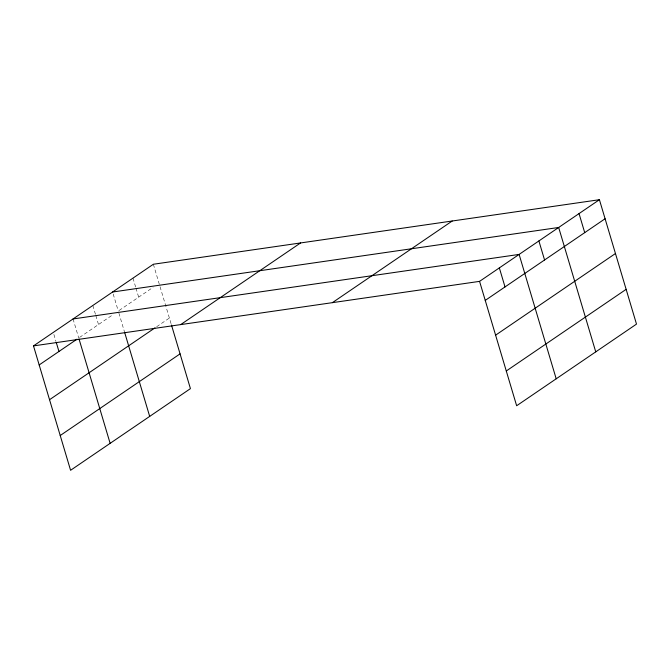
<?xml version="1.0" encoding="UTF-8"?>
<svg xmlns="http://www.w3.org/2000/svg" width="670" height="670" viewBox="0 0 670 670"><rect width="100%" height="100%" fill="white"/><g stroke="black" fill="none" stroke-linecap="round" stroke-linejoin="round"><path stroke-width="0.5" stroke-dasharray="3.35 2.51" d="M79.588 337.412L112.258 315.151M119.126 310.47L153.087 287.338M156.654 326.726L169.393 318.049M153.355 264.248L171.168 324.02M132.978 278.125L135.667 287.145M135.968 288.15L138.656 297.17M113.197 294.013L118.28 311.048M118.875 313.032L124.494 331.91M92.829 305.478L95.517 314.498M95.818 315.503L98.507 324.523M73.055 318.953L78.725 337.998M53.876 334.43L55.962 341.449"/><path stroke-width="1" d="M171.47 325.017L190.431 388.634L70.585 470.29L33.5 345.896L153.355 264.248L599.416 199.71L636.5 324.104L516.645 405.752L479.569 281.366L599.416 199.71M39.178 364.941L77.008 339.171M49.538 399.705L154.963 327.881M180.699 324.598L300.554 242.95M60.216 435.525L180.071 353.869M332.362 302.664L452.217 221.008M485.239 300.403L605.094 218.755M495.607 335.168L615.462 253.52M506.286 370.987L626.14 289.34M112.602 292.011L558.671 227.473L595.747 351.867M73.055 318.953L519.116 254.416L556.201 378.81M33.5 345.896L479.569 281.366M579.039 213.596L584.717 232.632M538.889 240.949L544.568 259.985M499.343 267.891L505.021 286.936M124.796 332.906L149.686 416.397M79.026 338.986L110.131 443.347M56.263 342.445L58.952 351.465"/></g></svg>
